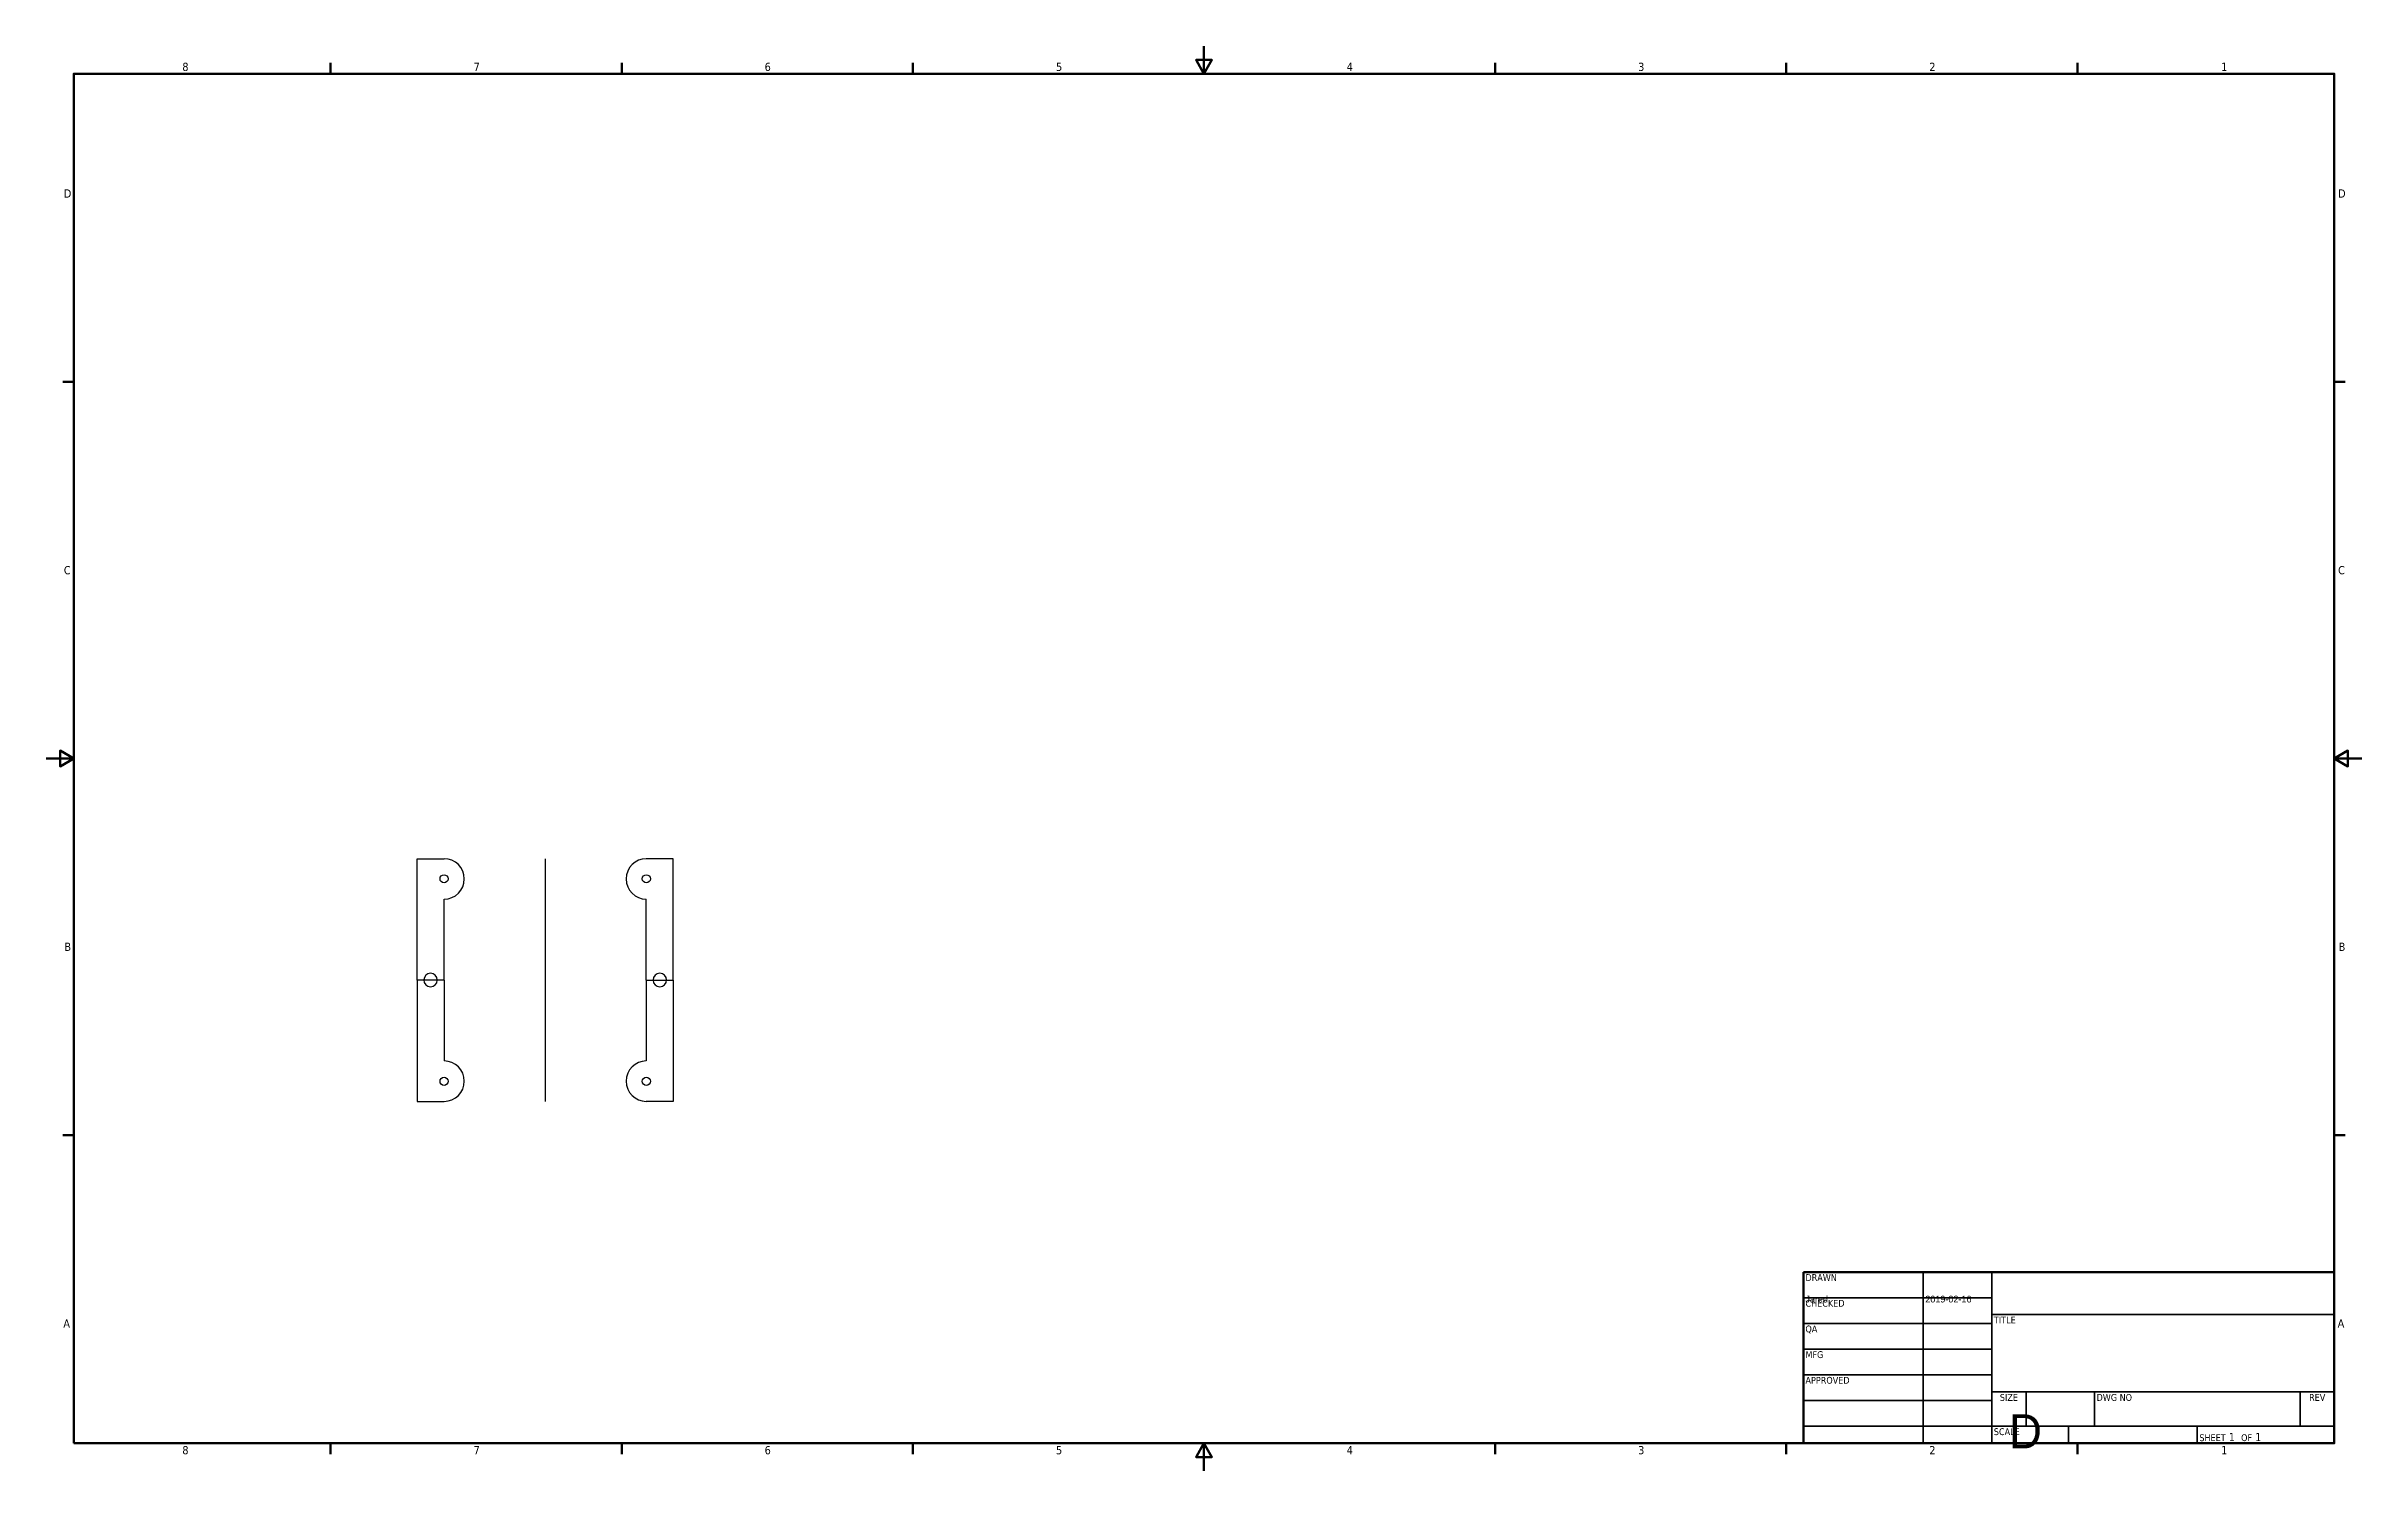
# Model space of a CAD drawing. Header units: millimetres. Extents: x 3 to 861, y 15 to 544.
import ezdxf
from ezdxf.enums import TextEntityAlignment as Align

# ---------------------------------------------------------------- set-up
doc = ezdxf.new("R2018")
doc.units = ezdxf.units.MM
for name, color, linetype, lineweight in [('Border (ANSI)', 7, 'Continuous', 70), ('Sketch Geometry (ANSI)', 7, 'Continuous', 25), ('Title (ANSI)', 7, 'Continuous', 50)]:
    doc.layers.add(name, color=color, linetype=linetype, lineweight=lineweight)
doc.styles.add('Note Text (ANSI)', font='tahoma.ttf')
doc.styles.add('Text Style38', font='tahoma.ttf')

# ---------------------------------------------------------------- blocks, each defined once
blk = doc.blocks.new('Borders Default Border')
at = {"layer": 'Border (ANSI)'}
for p, q in [((107.95, 533.4), (107.95, 537.46)), ((215.9, 533.4), (215.9, 537.46)), ((323.85, 533.4), (323.85, 537.46)), ((539.75, 533.4), (539.75, 537.46)), ((647.7, 533.4), (647.7, 537.46)), ((755.65, 533.4), (755.65, 537.46)), ((12.7, 419.1), (8.64, 419.1)), ((850.9, 419.1), (854.96, 419.1)), ((12.7, 139.7), (8.64, 139.7)), ((850.9, 139.7), (854.96, 139.7)), ((107.95, 25.4), (107.95, 21.34)), ((215.9, 25.4), (215.9, 21.34)), ((323.85, 25.4), (323.85, 21.34)), ((539.75, 25.4), (539.75, 21.34)), ((647.7, 25.4), (647.7, 21.34)), ((755.65, 25.4), (755.65, 21.34))]:
    blk.add_line(p, q, dxfattribs=at)
at = {"layer": 'Border (ANSI)', "flags": 128}
for points in [[(431.8, 543.56), (431.8, 533.4), (428.87, 538.48), (434.73, 538.48), (431.8, 533.4)], [(12.7, 25.4), (12.7, 533.4), (850.9, 533.4), (850.9, 25.4), (12.7, 25.4)], [(2.54, 279.4), (12.7, 279.4), (7.62, 282.33), (7.62, 276.47), (12.7, 279.4)], [(861.06, 279.4), (850.9, 279.4), (855.98, 282.33), (855.98, 276.47), (850.9, 279.4)], [(431.8, 15.24), (431.8, 25.4), (428.87, 20.32), (434.73, 20.32), (431.8, 25.4)]]:
    blk.add_lwpolyline(points, dxfattribs=at)
at = {"layer": 'Border (ANSI)', "char_height": 3.05, "attachment_point": 7, "style": 'Note Text (ANSI)'}
for s, insert in [('8', (52.98, 534.35)), ('7', (160.98, 534.42)), ('6', (268.9, 534.35)), ('5', (376.93, 534.35)), ('4', (484.71, 534.42)), ('3', (592.78, 534.35)), ('2', (700.75, 534.42)), ('1', (808.94, 534.42)), ('D', (9.04, 487.43)), ('D', (852.32, 487.43)), ('C', (9.04, 347.67)), ('C', (852.32, 347.67)), ('B', (9.23, 208.03)), ('B', (852.51, 208.03)), ('A', (8.86, 68.33)), ('A', (852.14, 68.33)), ('8', (52.98, 21.27)), ('7', (160.98, 21.34)), ('6', (268.9, 21.27)), ('5', (376.93, 21.27)), ('4', (484.71, 21.34)), ('3', (592.78, 21.27)), ('2', (700.75, 21.34)), ('1', (808.94, 21.34))]:
    blk.add_mtext(s, dxfattribs=dict(at, insert=insert))
blk = doc.blocks.new('Title Blocks ANSI - Large')
at = {"layer": 'Title (ANSI)'}
for p, q in [((127, 189.23), (127, 125.73)), ((323.85, 189.23), (127, 189.23)), ((323.85, 125.73), (323.85, 189.23)), ((127, 125.73), (323.85, 125.73))]:
    blk.add_line(p, q, dxfattribs=at)
at = {"layer": 'Title (ANSI)', "lineweight": 35}
for p, q in [((171.45, 125.73), (171.45, 189.23)), ((196.85, 125.73), (196.85, 189.23)), ((127, 179.7), (196.85, 179.7)), ((196.85, 173.48), (323.85, 173.48)), ((127, 170.18), (196.85, 170.18)), ((127, 160.65), (196.85, 160.65)), ((127, 151.13), (196.85, 151.13)), ((127, 141.6), (196.85, 141.6)), ((323.85, 144.78), (196.85, 144.78)), ((209.55, 132.08), (209.55, 144.78)), ((234.95, 132.08), (234.95, 144.78)), ((311.15, 132.08), (311.15, 144.78)), ((196.85, 132.08), (127, 132.08)), ((323.85, 132.08), (196.85, 132.08)), ((225.3, 132.08), (225.3, 125.73)), ((273.05, 132.08), (273.05, 125.73))]:
    blk.add_line(p, q, dxfattribs=at)
at = {"layer": 'Title (ANSI)', "style": 'Text Style38'}
for s, p in [('DRAWN', (127.76, 188.47)), ('CHECKED', (127.76, 178.94)), ('TITLE', (197.61, 172.72)), ('QA', (127.76, 169.42)), ('MFG', (127.76, 159.89)), ('APPROVED', (127.76, 150.37)), ('DWG NO', (235.71, 144.02)), ('SCALE', (197.61, 131.32))]:
    blk.add_text(s, height=2.54, dxfattribs=at).set_placement(p, align=Align.TOP_LEFT)
for s, p in [('SIZE', (203.2, 144.02)), ('REV', (317.5, 144.02))]:
    blk.add_text(s, height=2.54, dxfattribs=at).set_placement(p, align=Align.TOP_CENTER)
at = {"layer": 'Title (ANSI)', "insert": (273.81, 126.49), "char_height": 3.048, "attachment_point": 7, "style": 'Note Text (ANSI)'}
blk.add_mtext('\\fTahoma|b0|i0;\\H2.5400;SHEET\\fTahoma|b0|i0;\\H3.0480; 1  \\fTahoma|b0|i0;\\H2.5400;OF\\fTahoma|b0|i0;\\H3.0480; 1 ', dxfattribs=at)
at = {"layer": 'Title (ANSI)', "lineweight": 30, "flags": 104}
for tag, height, p in [('AUTHOR', 3.17, (127.76, 180.47)), ('CREATION_DATE', 3.17, (172.21, 180.47)), ('CHECKED_BY', 3.17, (127.76, 170.94)), ('CHECKED_DATE', 3.17, (172.21, 170.94)), ('MFG_APPROVED_BY', 3.17, (127.76, 151.89)), ('MFG_APPROVED_DATE', 3.17, (172.21, 151.89)), ('ENG_APPROVED_BY', 3.17, (127.76, 142.37)), ('ENG_APPROVAL_DATE', 3.17, (172.21, 142.37)), ('PART_NUMBER', 4.57, (235.71, 132.84))]:
    blk.add_attdef(tag, text='', height=height, dxfattribs=at).set_placement(p, align=Align.BOTTOM_LEFT)
for tag, height, p in [('COMPANY', 3.17, (260.35, 181.36)), ('REVISION_NUMBER', 3.17, (317.5, 136.52)), ('Sheet_Size', 4.57, (203.2, 136.52))]:
    blk.add_attdef(tag, text='', height=height, dxfattribs=at).set_placement(p, align=Align.MIDDLE_CENTER)
blk.add_attdef('TITLE', text='', height=4.57, dxfattribs=at).set_placement((197.61, 158.06), align=Align.MIDDLE_LEFT)
blk.add_attdef('Initial_View_Scale', text='', height=3.05, dxfattribs=at).set_placement((224.54, 126.49), align=Align.BOTTOM_RIGHT)

msp = doc.modelspace()

# ---------------------------------------------------------------- linework, layer by layer
at = {"layer": 'Sketch Geometry (ANSI)'}
for p, q in [((140.02, 197.23), (140.02, 242.23)), ((140.02, 242.23), (150.02, 242.23)), ((187.52, 242.23), (187.52, 152.23)), ((235.02, 242.23), (225.02, 242.23)), ((235.02, 197.23), (235.02, 242.23)), ((150.02, 197.23), (150.02, 227.23)), ((225.02, 197.23), (225.02, 227.23)), ((145.02, 197.23), (140.02, 197.23)), ((140.02, 197.23), (140.02, 152.23)), ((150.02, 197.23), (145.02, 197.23)), ((150.02, 197.23), (150.02, 167.23)), ((225.02, 197.23), (225.02, 167.23)), ((225.02, 197.23), (230.02, 197.23)), ((230.02, 197.23), (235.02, 197.23)), ((235.02, 197.23), (235.02, 152.23)), ((140.02, 152.23), (150.02, 152.23)), ((235.02, 152.23), (225.02, 152.23))]:
    msp.add_line(p, q, dxfattribs=at)
for centre in [(150.02, 234.79), (225.02, 234.79), (150.02, 159.67), (225.02, 159.67)]:
    msp.add_circle(centre, 1.5, dxfattribs=at)
for centre, radius, start, end in [((150.02, 234.73), 7.5, 270, 90), ((225.02, 234.73), 7.5, 90, 270), ((145.02, 197.23), 2.5, 0.41567, 358.59811), ((230.02, 197.23), 2.5, 181.40189, 179.58433), ((145.02, 197.23), 2.5, 358.59811, 0.41567), ((230.02, 197.23), 2.5, 179.58433, 181.40189), ((150.02, 159.73), 7.5, 270, 90), ((225.02, 159.73), 7.5, 90, 270)]:
    msp.add_arc(centre, radius, start, end, dxfattribs=at)

# ---------------------------------------------------------------- block references
msp.add_blockref('Borders Default Border', (0, 0))
ref = msp.add_blockref('Title Blocks ANSI - Large', (527.05, -100.33))
lines = msp.add_mtext('Jared', dxfattribs={"layer": 'Title (ANSI)', "insert": (654.81, 80.14), "char_height": 2.5, "attachment_point": 1})
ref.add_attrib('AUTHOR', '', (654.81, 80.14), dxfattribs={"flags": 104}).embed_mtext(lines)
lines = msp.add_mtext('2019-02-16', dxfattribs={"layer": 'Title (ANSI)', "insert": (699.26, 80.14), "char_height": 2.5, "attachment_point": 1})
ref.add_attrib('CREATION_DATE', '', (699.26, 80.14), dxfattribs={"flags": 104}).embed_mtext(lines)
lines = msp.add_mtext('D', dxfattribs={"layer": 'Title (ANSI)', "insert": (730.25, 36.2), "char_height": 12.7, "attachment_point": 1})
ref.add_attrib('Sheet_Size', '', (730.25, 36.2), dxfattribs={"flags": 104}).embed_mtext(lines)

doc.saveas('drawing.dxf')
